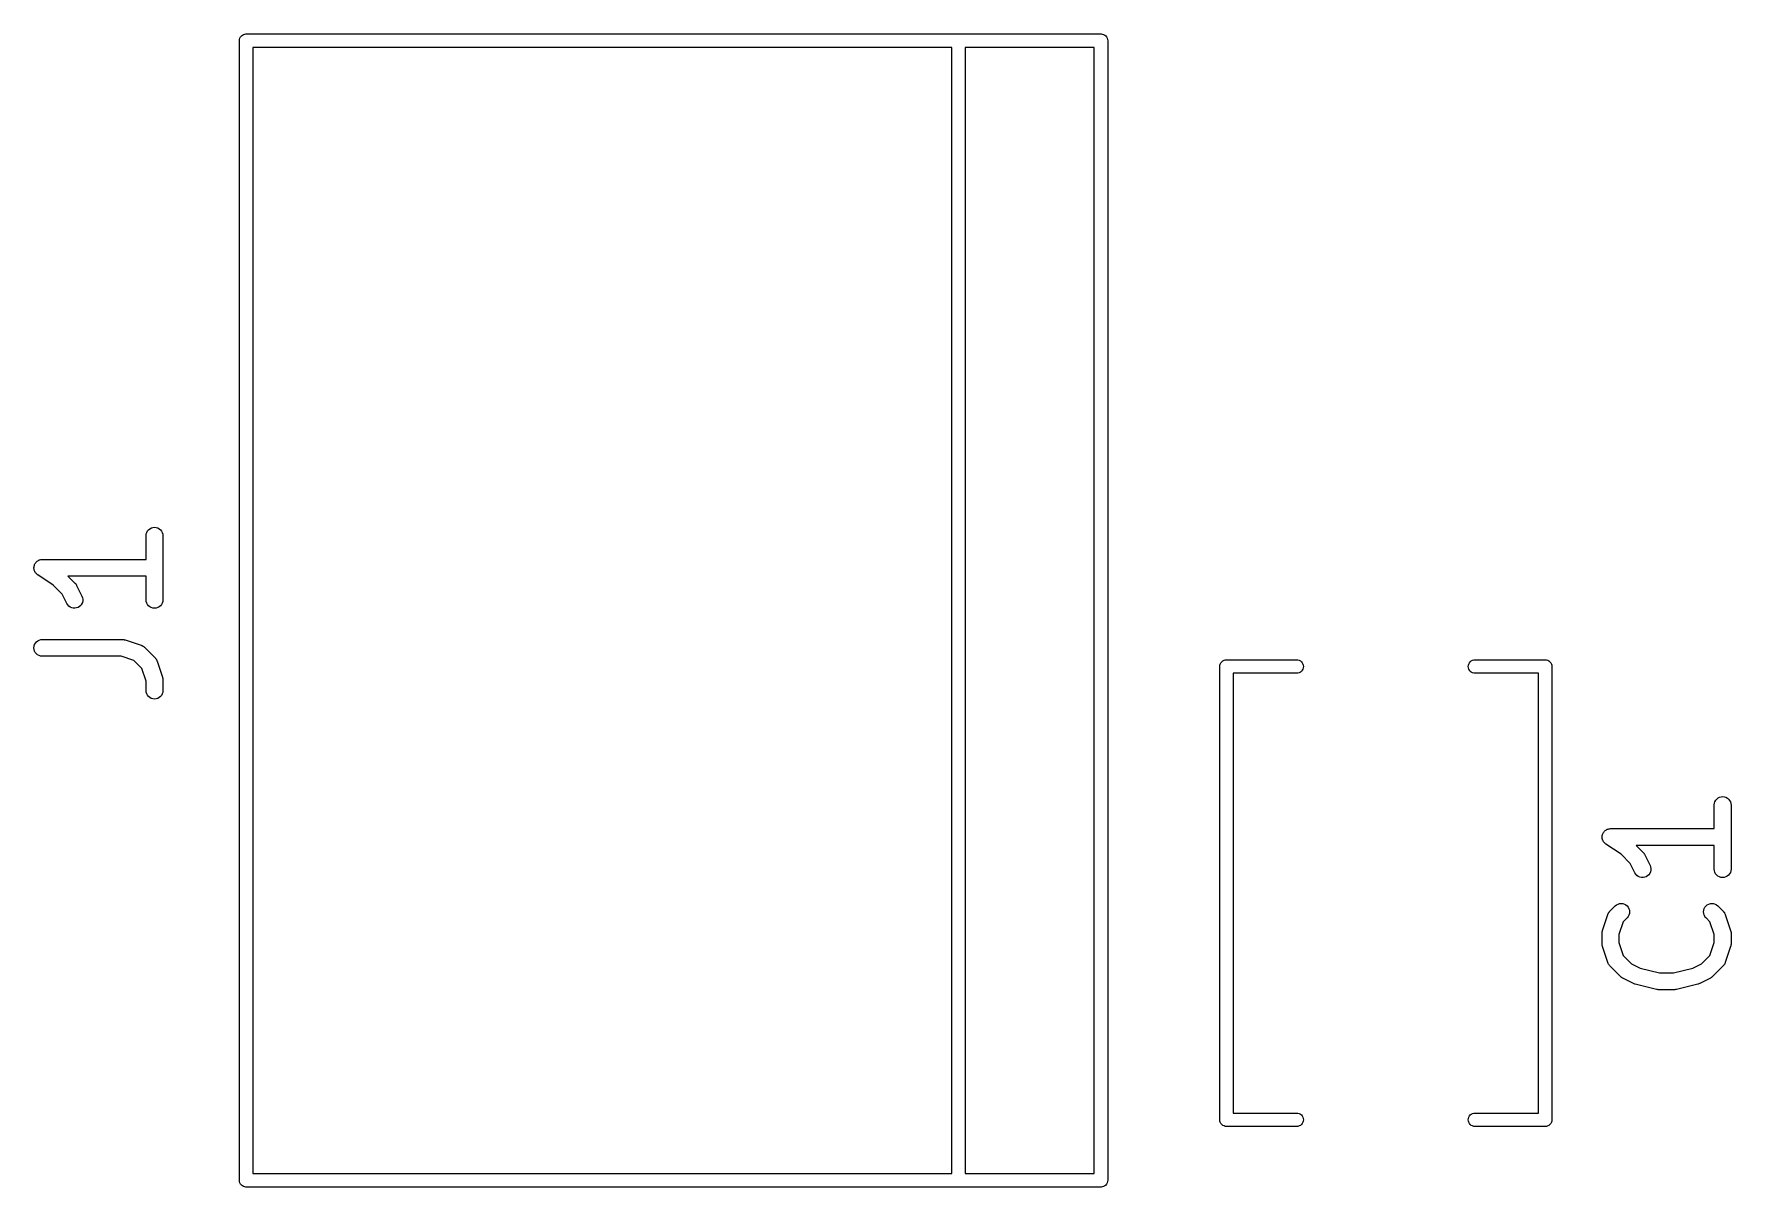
# Model space of a CAD drawing. Extents: x 1.73 to 2.96, y -2.6 to -1.22.
# Drawn here: x 1.725 to 2.321, y -2.402 to -1.998 of the extents above; entities that cross this region are included whole.
import ezdxf

# ---------------------------------------------------------------- set-up
doc = ezdxf.new("R2010")
doc.units = 0
doc.header["$MEASUREMENT"] = 0
doc.layers.add('BLACK', color=7, linetype='CONTINUOUS')

msp = doc.modelspace()

# ---------------------------------------------------------------- linework, layer by layer
at = {"layer": 'BLACK', "linetype": 'CONTINUOUS'}
for p, q in [((1.79763, -2), (1.79767, -1.99954)), ((1.79764, -2.00012), (1.79763, -2)), ((1.79764, -2.39988), (1.79764, -2.00012)), ((1.79767, -1.99954), (1.79781, -1.99909)), ((1.79781, -1.99909), (1.79803, -1.99868)), ((1.79803, -1.99868), (1.79832, -1.99832)), ((1.79832, -1.99832), (1.79868, -1.99803)), ((1.79868, -1.99803), (1.79909, -1.99781)), ((1.79909, -1.99781), (1.79954, -1.99767)), ((1.79954, -1.99767), (1.79988, -1.99764)), ((1.79988, -1.99764), (1.8, -1.99763)), ((1.8, -1.99763), (1.80012, -1.99764)), ((1.80012, -1.99764), (2.04988, -1.99764)), ((2.04988, -1.99764), (2.05, -1.99763)), ((2.05, -1.99763), (2.05012, -1.99764)), ((2.05012, -1.99764), (2.09988, -1.99764)), ((2.09988, -1.99764), (2.1, -1.99763)), ((2.1, -1.99763), (2.10012, -1.99764)), ((2.10012, -1.99764), (2.10046, -1.99767)), ((2.10046, -1.99767), (2.10091, -1.99781)), ((2.10091, -1.99781), (2.10132, -1.99803)), ((2.10132, -1.99803), (2.10168, -1.99832)), ((2.10168, -1.99832), (2.10197, -1.99868)), ((2.10197, -1.99868), (2.10219, -1.99909)), ((2.10219, -1.99909), (2.10233, -1.99954)), ((2.10233, -1.99954), (2.10237, -2)), ((2.10237, -2), (2.10236, -2.00012)), ((2.10236, -2.00012), (2.10236, -2.39988)), ((1.80236, -2.00236), (1.80236, -2.39764)), ((2.04764, -2.00236), (1.80236, -2.00236)), ((2.04764, -2.39764), (2.04764, -2.00236)), ((2.05236, -2.00236), (2.05236, -2.39764)), ((2.09764, -2.00236), (2.05236, -2.00236)), ((2.09764, -2.39764), (2.09764, -2.00236)), ((1.76486, -2.17371), (1.76492, -2.17314)), ((1.76486, -2.17375), (1.76486, -2.17371)), ((1.76486, -2.18205), (1.76486, -2.17375)), ((1.76492, -2.17314), (1.7651, -2.17259)), ((1.7651, -2.17259), (1.76537, -2.17209)), ((1.76537, -2.17209), (1.76574, -2.17164)), ((1.76574, -2.17164), (1.76619, -2.17128)), ((1.76619, -2.17128), (1.7667, -2.17102)), ((1.7667, -2.17102), (1.76726, -2.17085)), ((1.76726, -2.17085), (1.76783, -2.1708)), ((1.76783, -2.1708), (1.7684, -2.17086)), ((1.7684, -2.17086), (1.76895, -2.17103)), ((1.76895, -2.17103), (1.76946, -2.17131)), ((1.76946, -2.17131), (1.76991, -2.17167)), ((1.76991, -2.17167), (1.77027, -2.17212)), ((1.77027, -2.17212), (1.77054, -2.17263)), ((1.77054, -2.17263), (1.77071, -2.17318)), ((1.77071, -2.17318), (1.77076, -2.17375)), ((1.77076, -2.17375), (1.77076, -2.19625)), ((1.72549, -2.18498), (1.72552, -2.1847)), ((1.72551, -2.18528), (1.72549, -2.18498)), ((1.72549, -2.18498), (1.72549, -2.18498)), ((1.72549, -2.18498), (1.72549, -2.18498)), ((1.72554, -2.18555), (1.72551, -2.18528)), ((1.72552, -2.1847), (1.72555, -2.18441)), ((1.72554, -2.18556), (1.72554, -2.18555)), ((1.72554, -2.18555), (1.72554, -2.18555)), ((1.72562, -2.18584), (1.72554, -2.18556)), ((1.72555, -2.1844), (1.72564, -2.18412)), ((1.72555, -2.18441), (1.72555, -2.1844)), ((1.72555, -2.18441), (1.72555, -2.18441)), ((1.7257, -2.1861), (1.72562, -2.18584)), ((1.72564, -2.18412), (1.72572, -2.18386)), ((1.7257, -2.18611), (1.7257, -2.1861)), ((1.72572, -2.18385), (1.72586, -2.1836)), ((1.72572, -2.18386), (1.72572, -2.18385)), ((1.72572, -2.18386), (1.72572, -2.18386)), ((1.72586, -2.1836), (1.72599, -2.18335)), ((1.72599, -2.18335), (1.72618, -2.18313)), ((1.72599, -2.18335), (1.72599, -2.18335)), ((1.72599, -2.18335), (1.72599, -2.18335)), ((1.72618, -2.18313), (1.72636, -2.18291)), ((1.72636, -2.1829), (1.72659, -2.18272)), ((1.72636, -2.18291), (1.72636, -2.1829)), ((1.72636, -2.18291), (1.72636, -2.18291)), ((1.72659, -2.18272), (1.72681, -2.18254)), ((1.72681, -2.18254), (1.72707, -2.1824)), ((1.72681, -2.18254), (1.72681, -2.18254)), ((1.72681, -2.18254), (1.72681, -2.18254)), ((1.72707, -2.1824), (1.72731, -2.18227)), ((1.72731, -2.18227), (1.72732, -2.18227)), ((1.72732, -2.18227), (1.72759, -2.18219)), ((1.72732, -2.18227), (1.72732, -2.18227)), ((1.72759, -2.18219), (1.72787, -2.18211)), ((1.72787, -2.1821), (1.72816, -2.18208)), ((1.72787, -2.18211), (1.72787, -2.1821)), ((1.72787, -2.18211), (1.72787, -2.18211)), ((1.72816, -2.18208), (1.72844, -2.18205)), ((1.72844, -2.18205), (1.76486, -2.18205)), ((1.72583, -2.18635), (1.7257, -2.18611)), ((1.7257, -2.18611), (1.7257, -2.18611)), ((1.72597, -2.18661), (1.72583, -2.18635)), ((1.72597, -2.18662), (1.72597, -2.18661)), ((1.72615, -2.18684), (1.72597, -2.18662)), ((1.72597, -2.18662), (1.72597, -2.18662)), ((1.72633, -2.18706), (1.72615, -2.18684)), ((1.72633, -2.18707), (1.72633, -2.18706)), ((1.72655, -2.18725), (1.72633, -2.18707)), ((1.72633, -2.18707), (1.72633, -2.18707)), ((1.72677, -2.18744), (1.72655, -2.18725)), ((1.7268, -2.18746), (1.72677, -2.18744)), ((1.72677, -2.18744), (1.72677, -2.18744)), ((1.72677, -2.18744), (1.72677, -2.18744)), ((1.72677, -2.18744), (1.72677, -2.18744)), ((1.73218, -2.19105), (1.7268, -2.18746)), ((1.73539, -2.19425), (1.73218, -2.19105)), ((1.76486, -2.18795), (1.73744, -2.18795)), ((1.73744, -2.18795), (1.7399, -2.19041)), ((1.7399, -2.19041), (1.73993, -2.19044)), ((1.73993, -2.19044), (1.74003, -2.19057)), ((1.74003, -2.19057), (1.74015, -2.19069)), ((1.74015, -2.19069), (1.74021, -2.1908)), ((1.74021, -2.1908), (1.74029, -2.19089)), ((1.74029, -2.19089), (1.74037, -2.19104)), ((1.74037, -2.19104), (1.74046, -2.19118)), ((1.74046, -2.19118), (1.74233, -2.19493)), ((1.76486, -2.19625), (1.76486, -2.18795)), ((1.73705, -2.19757), (1.73539, -2.19425)), ((1.73735, -2.19806), (1.73705, -2.19757)), ((1.74224, -2.19774), (1.7419, -2.1982)), ((1.74248, -2.19721), (1.74224, -2.19774)), ((1.74233, -2.19493), (1.74235, -2.19497)), ((1.74235, -2.19497), (1.74255, -2.19551)), ((1.74261, -2.19665), (1.74248, -2.19721)), ((1.74255, -2.19551), (1.74264, -2.19608)), ((1.74264, -2.19608), (1.74261, -2.19665)), ((1.76491, -2.19682), (1.76486, -2.19625)), ((1.76508, -2.19738), (1.76491, -2.19682)), ((1.76535, -2.19788), (1.76508, -2.19738)), ((1.76572, -2.19833), (1.76535, -2.19788)), ((1.77025, -2.19792), (1.76988, -2.19836)), ((1.77052, -2.19741), (1.77025, -2.19792)), ((1.7707, -2.19686), (1.77052, -2.19741)), ((1.77076, -2.19629), (1.7707, -2.19686)), ((1.77076, -2.19625), (1.77076, -2.19629)), ((1.73775, -2.19848), (1.73735, -2.19806)), ((1.73822, -2.19881), (1.73775, -2.19848)), ((1.73875, -2.19905), (1.73822, -2.19881)), ((1.73931, -2.19918), (1.73875, -2.19905)), ((1.73988, -2.1992), (1.73931, -2.19918)), ((1.74045, -2.1991), (1.73988, -2.1992)), ((1.74099, -2.1989), (1.74045, -2.1991)), ((1.74148, -2.1986), (1.74099, -2.1989)), ((1.7419, -2.1982), (1.74148, -2.1986)), ((1.76616, -2.1987), (1.76572, -2.19833)), ((1.76667, -2.19897), (1.76616, -2.1987)), ((1.76722, -2.19914), (1.76667, -2.19897)), ((1.76779, -2.1992), (1.76722, -2.19914)), ((1.76836, -2.19915), (1.76779, -2.1992)), ((1.76892, -2.19899), (1.76836, -2.19915)), ((1.76943, -2.19872), (1.76892, -2.19899)), ((1.76988, -2.19836), (1.76943, -2.19872)), ((1.72549, -2.2131), (1.72555, -2.21253)), ((1.72554, -2.21368), (1.72549, -2.2131)), ((1.7257, -2.21423), (1.72554, -2.21368)), ((1.72555, -2.21253), (1.72572, -2.21198)), ((1.72597, -2.21474), (1.7257, -2.21423)), ((1.72572, -2.21198), (1.72599, -2.21147)), ((1.72633, -2.21519), (1.72597, -2.21474)), ((1.72599, -2.21147), (1.72636, -2.21103)), ((1.72677, -2.21556), (1.72633, -2.21519)), ((1.72636, -2.21103), (1.72681, -2.21066)), ((1.72728, -2.21584), (1.72677, -2.21556)), ((1.72681, -2.21066), (1.72731, -2.21039)), ((1.72783, -2.21601), (1.72728, -2.21584)), ((1.72731, -2.21039), (1.72787, -2.21023)), ((1.72787, -2.21023), (1.72844, -2.21017)), ((1.72844, -2.21017), (1.75656, -2.21017)), ((1.75656, -2.21017), (1.7566, -2.21017)), ((1.7566, -2.21017), (1.75677, -2.21019)), ((1.75677, -2.21019), (1.75693, -2.21019)), ((1.75693, -2.21019), (1.75705, -2.21022)), ((1.75705, -2.21022), (1.75718, -2.21024)), ((1.75718, -2.21024), (1.75733, -2.21029)), ((1.75733, -2.21029), (1.7575, -2.21032)), ((1.7575, -2.21032), (1.76312, -2.2122)), ((1.76312, -2.2122), (1.76316, -2.21221)), ((1.76316, -2.21221), (1.76324, -2.21225)), ((1.76324, -2.21225), (1.76332, -2.21227)), ((1.76332, -2.21227), (1.7635, -2.21237)), ((1.7635, -2.21237), (1.76368, -2.21245)), ((1.76368, -2.21245), (1.76375, -2.2125)), ((1.76375, -2.2125), (1.76383, -2.21254)), ((1.76383, -2.21254), (1.76398, -2.21267)), ((1.76398, -2.21267), (1.76415, -2.21279)), ((1.76415, -2.21279), (1.76421, -2.21285)), ((1.76421, -2.21285), (1.76427, -2.21291)), ((1.76427, -2.21291), (1.76802, -2.21666)), ((1.7284, -2.21608), (1.72783, -2.21601)), ((1.72844, -2.21608), (1.7284, -2.21608)), ((1.75608, -2.21608), (1.72844, -2.21608)), ((1.76059, -2.21758), (1.75608, -2.21608)), ((1.76335, -2.22034), (1.76059, -2.21758)), ((1.76486, -2.22485), (1.76335, -2.22034)), ((1.76802, -2.21666), (1.76805, -2.21669)), ((1.76805, -2.21669), (1.76811, -2.21676)), ((1.76811, -2.21676), (1.76817, -2.21682)), ((1.76817, -2.21682), (1.76829, -2.21698)), ((1.76829, -2.21698), (1.76841, -2.21714)), ((1.76841, -2.21714), (1.76845, -2.21722)), ((1.76845, -2.21722), (1.7685, -2.21729)), ((1.7685, -2.21729), (1.76858, -2.21747)), ((1.76858, -2.21747), (1.76868, -2.21765)), ((1.76868, -2.21765), (1.7687, -2.21773)), ((1.7687, -2.21773), (1.76874, -2.21781)), ((1.76874, -2.21781), (1.77061, -2.22344)), ((2.14172, -2.21969), (2.14177, -2.21922)), ((2.14173, -2.2198), (2.14172, -2.21969)), ((2.14173, -2.37862), (2.14173, -2.2198)), ((2.14177, -2.21922), (2.1419, -2.21878)), ((2.1419, -2.21878), (2.14212, -2.21837)), ((2.14212, -2.21837), (2.14242, -2.21801)), ((2.14242, -2.21801), (2.14278, -2.21771)), ((2.14278, -2.21771), (2.14319, -2.21749)), ((2.14319, -2.21749), (2.14363, -2.21736)), ((2.14363, -2.21736), (2.14398, -2.21732)), ((2.14398, -2.21732), (2.14409, -2.21731)), ((2.14409, -2.21731), (2.14421, -2.21732)), ((2.14421, -2.21732), (2.16882, -2.21732)), ((2.16882, -2.21732), (2.16916, -2.21736)), ((2.16916, -2.21736), (2.16961, -2.21749)), ((2.16961, -2.21749), (2.17002, -2.21771)), ((2.17002, -2.22166), (2.16961, -2.22188)), ((2.17002, -2.21771), (2.17038, -2.21801)), ((2.17038, -2.22136), (2.17002, -2.22166)), ((2.17038, -2.21801), (2.17067, -2.21837)), ((2.17067, -2.221), (2.17038, -2.22136)), ((2.17067, -2.21837), (2.17089, -2.21878)), ((2.17089, -2.22059), (2.17067, -2.221)), ((2.17089, -2.21878), (2.17103, -2.21922)), ((2.17103, -2.22015), (2.17089, -2.22059)), ((2.17103, -2.21922), (2.17107, -2.21969)), ((2.17107, -2.21969), (2.17103, -2.22015)), ((2.22893, -2.21969), (2.22897, -2.21922)), ((2.22897, -2.22015), (2.22893, -2.21969)), ((2.22897, -2.21922), (2.22911, -2.21878)), ((2.22911, -2.22059), (2.22897, -2.22015)), ((2.22911, -2.21878), (2.22933, -2.21837)), ((2.22933, -2.221), (2.22911, -2.22059)), ((2.22933, -2.21837), (2.22962, -2.21801)), ((2.22962, -2.22136), (2.22933, -2.221)), ((2.22962, -2.21801), (2.22998, -2.21771)), ((2.22998, -2.22166), (2.22962, -2.22136)), ((2.22998, -2.21771), (2.23039, -2.21749)), ((2.23039, -2.22188), (2.22998, -2.22166)), ((2.23039, -2.21749), (2.23084, -2.21736)), ((2.23084, -2.21736), (2.23118, -2.21732)), ((2.23118, -2.21732), (2.25579, -2.21732)), ((2.25579, -2.21732), (2.25591, -2.21731)), ((2.25591, -2.21731), (2.25602, -2.21732)), ((2.25602, -2.21732), (2.25602, -2.21732)), ((2.25602, -2.21732), (2.25637, -2.21736)), ((2.25637, -2.21736), (2.25681, -2.21749)), ((2.25681, -2.21749), (2.25722, -2.21771)), ((2.25722, -2.21771), (2.25758, -2.21801)), ((2.25758, -2.21801), (2.25788, -2.21837)), ((2.25788, -2.21837), (2.2581, -2.21878)), ((2.2581, -2.21878), (2.25823, -2.21922)), ((2.25823, -2.21922), (2.25828, -2.21969)), ((2.25828, -2.21969), (2.25827, -2.2198)), ((2.25827, -2.2198), (2.25827, -2.37862)), ((1.76486, -2.22812), (1.76486, -2.22485)), ((1.77061, -2.22344), (1.77062, -2.22348)), ((1.77062, -2.22348), (1.77066, -2.22364)), ((1.77066, -2.22364), (1.77071, -2.2238)), ((1.77071, -2.2238), (1.77072, -2.22392)), ((1.77072, -2.22392), (1.77074, -2.22404)), ((1.77074, -2.22404), (1.77075, -2.22421)), ((1.77075, -2.22421), (1.77076, -2.22437)), ((1.77076, -2.22437), (1.77076, -2.22812)), ((2.16882, -2.22205), (2.14646, -2.22205)), ((2.14646, -2.22205), (2.14646, -2.37638)), ((2.16916, -2.22201), (2.16882, -2.22205)), ((2.16961, -2.22188), (2.16916, -2.22201)), ((2.23084, -2.22201), (2.23039, -2.22188)), ((2.23118, -2.22205), (2.23084, -2.22201)), ((2.25354, -2.22205), (2.23118, -2.22205)), ((2.25354, -2.37638), (2.25354, -2.22205)), ((1.76491, -2.2287), (1.76486, -2.22812)), ((1.76508, -2.22925), (1.76491, -2.2287)), ((1.76535, -2.22976), (1.76508, -2.22925)), ((1.76572, -2.2302), (1.76535, -2.22976)), ((1.76616, -2.23057), (1.76572, -2.2302)), ((1.76667, -2.23084), (1.76616, -2.23057)), ((1.76722, -2.23101), (1.76667, -2.23084)), ((1.76779, -2.23107), (1.76722, -2.23101)), ((1.76836, -2.23102), (1.76779, -2.23107)), ((1.76892, -2.23086), (1.76836, -2.23102)), ((1.76943, -2.23059), (1.76892, -2.23086)), ((1.76988, -2.23023), (1.76943, -2.23059)), ((1.77025, -2.22979), (1.76988, -2.23023)), ((1.77052, -2.22928), (1.77025, -2.22979)), ((1.7707, -2.22874), (1.77052, -2.22928)), ((1.77076, -2.22816), (1.7707, -2.22874)), ((1.77076, -2.22812), (1.77076, -2.22816)), ((2.31525, -2.26824), (2.31532, -2.26767)), ((2.31525, -2.26828), (2.31525, -2.26824)), ((2.31525, -2.27657), (2.31525, -2.26828)), ((2.31532, -2.26767), (2.31549, -2.26712)), ((2.31549, -2.26712), (2.31577, -2.26661)), ((2.31577, -2.26661), (2.31614, -2.26617)), ((2.31614, -2.26617), (2.31659, -2.26581)), ((2.31659, -2.26581), (2.3171, -2.26554)), ((2.3171, -2.26554), (2.31765, -2.26538)), ((2.31765, -2.26538), (2.31822, -2.26533)), ((2.31822, -2.26533), (2.3188, -2.26539)), ((2.3188, -2.26539), (2.31935, -2.26556)), ((2.31935, -2.26556), (2.31986, -2.26583)), ((2.31986, -2.26583), (2.3203, -2.2662)), ((2.3203, -2.2662), (2.32066, -2.26664)), ((2.32066, -2.26664), (2.32093, -2.26715)), ((2.32093, -2.26715), (2.3211, -2.26771)), ((2.3211, -2.26771), (2.32116, -2.26828)), ((2.32116, -2.26828), (2.32116, -2.29078)), ((2.27588, -2.2795), (2.27591, -2.27922)), ((2.27588, -2.27951), (2.27588, -2.2795)), ((2.27588, -2.2795), (2.27588, -2.2795)), ((2.27591, -2.2798), (2.27588, -2.27951)), ((2.27591, -2.27922), (2.27594, -2.27893)), ((2.27593, -2.28008), (2.27591, -2.2798)), ((2.27602, -2.28036), (2.27593, -2.28008)), ((2.27593, -2.28008), (2.27593, -2.28008)), ((2.27593, -2.28008), (2.27593, -2.28008)), ((2.27594, -2.27893), (2.27603, -2.27865)), ((2.27594, -2.27893), (2.27594, -2.27893)), ((2.27594, -2.27893), (2.27594, -2.27893)), ((2.27609, -2.28063), (2.27602, -2.28036)), ((2.27603, -2.27865), (2.27611, -2.27838)), ((2.2761, -2.28063), (2.27609, -2.28063)), ((2.27622, -2.28088), (2.2761, -2.28063)), ((2.2761, -2.28063), (2.2761, -2.28063)), ((2.27611, -2.27838), (2.27625, -2.27812)), ((2.27611, -2.27838), (2.27611, -2.27838)), ((2.27611, -2.27838), (2.27611, -2.27838)), ((2.27636, -2.28114), (2.27622, -2.28088)), ((2.27625, -2.27812), (2.27639, -2.27788)), ((2.27654, -2.28137), (2.27636, -2.28114)), ((2.27636, -2.28114), (2.27636, -2.28114)), ((2.27636, -2.28114), (2.27636, -2.28114)), ((2.27639, -2.27787), (2.27657, -2.27765)), ((2.27639, -2.27788), (2.27639, -2.27787)), ((2.27639, -2.27787), (2.27639, -2.27787)), ((2.27672, -2.28159), (2.27654, -2.28137)), ((2.27657, -2.27765), (2.27675, -2.27743)), ((2.27675, -2.27743), (2.27676, -2.27743)), ((2.27676, -2.27743), (2.27698, -2.27724)), ((2.27676, -2.27743), (2.27676, -2.27743)), ((2.27698, -2.27724), (2.2772, -2.27707)), ((2.2772, -2.27707), (2.27746, -2.27693)), ((2.2772, -2.27707), (2.2772, -2.27707)), ((2.2772, -2.27707), (2.2772, -2.27707)), ((2.27746, -2.27693), (2.27771, -2.2768)), ((2.27771, -2.2768), (2.27798, -2.27672)), ((2.27771, -2.2768), (2.27771, -2.2768)), ((2.27771, -2.2768), (2.27771, -2.2768)), ((2.27798, -2.27672), (2.27826, -2.27663)), ((2.27826, -2.27663), (2.27855, -2.2766)), ((2.27826, -2.27663), (2.27826, -2.27663)), ((2.27826, -2.27663), (2.27826, -2.27663)), ((2.27855, -2.2766), (2.27883, -2.27657)), ((2.27883, -2.27657), (2.31525, -2.27657)), ((2.27695, -2.28178), (2.27672, -2.28159)), ((2.27672, -2.28159), (2.27672, -2.28159)), ((2.27672, -2.28159), (2.27672, -2.28159)), ((2.27716, -2.28196), (2.27695, -2.28178)), ((2.27717, -2.28196), (2.27716, -2.28196)), ((2.2772, -2.28198), (2.27717, -2.28196)), ((2.27717, -2.28196), (2.27717, -2.28196)), ((2.27717, -2.28196), (2.27717, -2.28196)), ((2.28258, -2.28557), (2.2772, -2.28198)), ((2.28578, -2.28878), (2.28258, -2.28557)), ((2.31525, -2.28248), (2.28784, -2.28248)), ((2.28784, -2.28248), (2.2903, -2.28494)), ((2.2903, -2.28494), (2.29032, -2.28497)), ((2.29032, -2.28497), (2.29043, -2.2851)), ((2.29043, -2.2851), (2.29054, -2.28522)), ((2.29054, -2.28522), (2.29061, -2.28532)), ((2.29061, -2.28532), (2.29068, -2.28542)), ((2.29068, -2.28542), (2.29076, -2.28557)), ((2.29076, -2.28557), (2.29085, -2.28571)), ((2.29085, -2.28571), (2.29272, -2.28946)), ((2.31525, -2.29078), (2.31525, -2.28248)), ((2.28744, -2.2921), (2.28578, -2.28878)), ((2.28775, -2.29258), (2.28744, -2.2921)), ((2.28814, -2.293), (2.28775, -2.29258)), ((2.28861, -2.29334), (2.28814, -2.293)), ((2.29187, -2.29312), (2.29138, -2.29343)), ((2.2923, -2.29273), (2.29187, -2.29312)), ((2.29263, -2.29226), (2.2923, -2.29273)), ((2.29287, -2.29174), (2.29263, -2.29226)), ((2.29272, -2.28946), (2.29274, -2.28949)), ((2.29274, -2.28949), (2.29294, -2.29003)), ((2.29301, -2.29118), (2.29287, -2.29174)), ((2.29294, -2.29003), (2.29303, -2.2906)), ((2.29303, -2.2906), (2.29301, -2.29118)), ((2.31531, -2.29135), (2.31525, -2.29078)), ((2.31547, -2.2919), (2.31531, -2.29135)), ((2.31574, -2.29241), (2.31547, -2.2919)), ((2.31611, -2.29286), (2.31574, -2.29241)), ((2.31655, -2.29322), (2.31611, -2.29286)), ((2.31706, -2.2935), (2.31655, -2.29322)), ((2.31982, -2.29325), (2.31931, -2.29351)), ((2.32027, -2.29289), (2.31982, -2.29325)), ((2.32064, -2.29244), (2.32027, -2.29289)), ((2.32092, -2.29194), (2.32064, -2.29244)), ((2.32109, -2.29139), (2.32092, -2.29194)), ((2.32116, -2.29082), (2.32109, -2.29139)), ((2.32116, -2.29078), (2.32116, -2.29082)), ((2.28914, -2.29357), (2.28861, -2.29334)), ((2.2897, -2.2937), (2.28914, -2.29357)), ((2.29028, -2.29372), (2.2897, -2.2937)), ((2.29084, -2.29363), (2.29028, -2.29372)), ((2.29138, -2.29343), (2.29084, -2.29363)), ((2.31761, -2.29367), (2.31706, -2.2935)), ((2.31818, -2.29373), (2.31761, -2.29367)), ((2.31876, -2.29368), (2.31818, -2.29373)), ((2.31931, -2.29351), (2.31876, -2.29368)), ((2.27862, -2.30556), (2.2805, -2.30369)), ((2.2805, -2.30369), (2.28052, -2.30366)), ((2.28052, -2.30366), (2.28098, -2.3033)), ((2.28098, -2.3033), (2.28149, -2.30303)), ((2.28149, -2.30303), (2.28204, -2.30287)), ((2.28204, -2.30287), (2.28261, -2.30282)), ((2.28261, -2.30282), (2.28319, -2.30288)), ((2.28319, -2.30288), (2.28374, -2.30306)), ((2.28374, -2.30306), (2.28424, -2.30333)), ((2.28424, -2.30333), (2.28469, -2.3037)), ((2.28469, -2.3037), (2.28505, -2.30415)), ((2.28505, -2.30415), (2.28532, -2.30466)), ((2.28532, -2.30466), (2.28548, -2.30521)), ((2.28548, -2.30521), (2.28554, -2.30578)), ((2.3115, -2.30574), (2.31156, -2.30517)), ((2.31156, -2.30517), (2.31174, -2.30462)), ((2.31174, -2.30462), (2.31201, -2.30411)), ((2.31201, -2.30411), (2.31238, -2.30367)), ((2.31238, -2.30367), (2.31283, -2.30331)), ((2.31283, -2.30331), (2.31334, -2.30304)), ((2.31334, -2.30304), (2.31389, -2.30288)), ((2.31389, -2.30288), (2.31446, -2.30282)), ((2.31446, -2.30282), (2.31504, -2.30288)), ((2.31504, -2.30288), (2.31559, -2.30305)), ((2.31559, -2.30305), (2.3161, -2.30332)), ((2.3161, -2.30332), (2.31654, -2.30369)), ((2.31654, -2.30369), (2.31842, -2.30556)), ((2.27603, -2.31234), (2.27791, -2.30672)), ((2.27791, -2.30672), (2.27792, -2.30668)), ((2.27792, -2.30668), (2.27796, -2.3066)), ((2.27796, -2.3066), (2.27798, -2.30651)), ((2.27798, -2.30651), (2.27808, -2.30634)), ((2.27808, -2.30634), (2.27816, -2.30615)), ((2.27816, -2.30615), (2.27821, -2.30608)), ((2.27821, -2.30608), (2.27825, -2.30601)), ((2.27825, -2.30601), (2.27838, -2.30585)), ((2.27838, -2.30585), (2.2785, -2.30569)), ((2.2785, -2.30569), (2.27857, -2.30563)), ((2.27857, -2.30563), (2.27862, -2.30556)), ((2.28329, -2.30924), (2.28179, -2.31375)), ((2.28467, -2.30786), (2.28329, -2.30924)), ((2.28504, -2.30742), (2.28467, -2.30786)), ((2.28531, -2.30691), (2.28504, -2.30742)), ((2.28548, -2.30636), (2.28531, -2.30691)), ((2.28554, -2.30578), (2.28548, -2.30636)), ((2.31155, -2.30632), (2.3115, -2.30574)), ((2.31171, -2.30687), (2.31155, -2.30632)), ((2.31198, -2.30738), (2.31171, -2.30687)), ((2.31234, -2.30783), (2.31198, -2.30738)), ((2.31237, -2.30786), (2.31234, -2.30783)), ((2.31375, -2.30924), (2.31237, -2.30786)), ((2.31525, -2.31375), (2.31375, -2.30924)), ((2.31842, -2.30556), (2.31845, -2.30559)), ((2.31845, -2.30559), (2.3185, -2.30566)), ((2.3185, -2.30566), (2.31856, -2.30572)), ((2.31856, -2.30572), (2.31868, -2.30588)), ((2.31868, -2.30588), (2.31881, -2.30604)), ((2.31881, -2.30604), (2.31885, -2.30612)), ((2.31885, -2.30612), (2.3189, -2.30619)), ((2.3189, -2.30619), (2.31898, -2.30637)), ((2.31898, -2.30637), (2.31907, -2.30655)), ((2.31907, -2.30655), (2.31909, -2.30664)), ((2.31909, -2.30664), (2.31913, -2.30672)), ((2.31913, -2.30672), (2.32101, -2.31234)), ((2.27588, -2.31323), (2.2759, -2.31307)), ((2.27588, -2.31327), (2.27588, -2.31323)), ((2.27588, -2.31702), (2.27588, -2.31327)), ((2.2759, -2.31719), (2.27588, -2.31702)), ((2.2759, -2.3129), (2.27593, -2.31278)), ((2.2759, -2.31307), (2.2759, -2.3129)), ((2.27593, -2.31278), (2.27595, -2.31266)), ((2.27595, -2.31266), (2.276, -2.3125)), ((2.276, -2.3125), (2.27603, -2.31234)), ((2.28179, -2.31375), (2.28179, -2.31654)), ((2.28179, -2.31654), (2.28329, -2.32105)), ((2.31375, -2.32105), (2.31525, -2.31654)), ((2.31525, -2.31654), (2.31525, -2.31375)), ((2.32101, -2.31234), (2.32102, -2.31238)), ((2.32102, -2.31238), (2.32105, -2.31254)), ((2.32105, -2.31254), (2.3211, -2.3127)), ((2.3211, -2.3127), (2.32111, -2.31282)), ((2.32111, -2.31282), (2.32114, -2.31294)), ((2.32114, -2.31294), (2.32114, -2.31311)), ((2.32114, -2.31311), (2.32116, -2.31327)), ((2.32116, -2.31706), (2.32114, -2.31723)), ((2.32116, -2.31327), (2.32116, -2.31702)), ((2.32116, -2.31702), (2.32116, -2.31706)), ((2.2759, -2.31735), (2.2759, -2.31719)), ((2.27593, -2.31747), (2.2759, -2.31735)), ((2.27594, -2.3176), (2.27593, -2.31747)), ((2.27599, -2.31776), (2.27594, -2.3176)), ((2.27602, -2.31792), (2.27599, -2.31776)), ((2.27603, -2.31796), (2.27602, -2.31792)), ((2.27791, -2.32358), (2.27603, -2.31796)), ((2.28329, -2.32105), (2.28621, -2.32397)), ((2.31083, -2.32397), (2.31375, -2.32105)), ((2.32101, -2.31796), (2.31913, -2.32358)), ((2.32104, -2.31779), (2.32101, -2.31796)), ((2.32109, -2.31764), (2.32104, -2.31779)), ((2.32111, -2.31751), (2.32109, -2.31764)), ((2.32113, -2.31739), (2.32111, -2.31751)), ((2.32114, -2.31723), (2.32113, -2.31739)), ((2.27794, -2.32366), (2.27791, -2.32358)), ((2.27797, -2.32374), (2.27794, -2.32366)), ((2.27806, -2.32392), (2.27797, -2.32374)), ((2.27814, -2.32411), (2.27806, -2.32392)), ((2.27819, -2.32418), (2.27814, -2.32411)), ((2.27823, -2.32426), (2.27819, -2.32418)), ((2.27836, -2.32441), (2.27823, -2.32426)), ((2.27847, -2.32458), (2.27836, -2.32441)), ((2.27854, -2.32464), (2.27847, -2.32458)), ((2.27859, -2.32471), (2.27854, -2.32464)), ((2.27862, -2.32474), (2.27859, -2.32471)), ((2.28237, -2.32848), (2.27862, -2.32474)), ((2.2825, -2.32859), (2.28237, -2.32848)), ((2.28262, -2.32871), (2.2825, -2.32859)), ((2.28272, -2.32877), (2.28262, -2.32871)), ((2.28282, -2.32885), (2.28272, -2.32877)), ((2.28296, -2.32893), (2.28282, -2.32885)), ((2.2831, -2.32902), (2.28296, -2.32893)), ((2.28314, -2.32904), (2.2831, -2.32902)), ((2.28689, -2.33091), (2.28314, -2.32904)), ((2.28621, -2.32397), (2.28924, -2.32549)), ((2.28924, -2.32549), (2.29607, -2.32719)), ((2.29607, -2.32719), (2.30097, -2.32719)), ((2.30097, -2.32719), (2.3078, -2.32549)), ((2.3078, -2.32549), (2.31083, -2.32397)), ((2.3139, -2.32904), (2.31015, -2.33091)), ((2.31404, -2.32895), (2.3139, -2.32904)), ((2.31419, -2.32887), (2.31404, -2.32895)), ((2.31428, -2.3288), (2.31419, -2.32887)), ((2.31439, -2.32873), (2.31428, -2.3288)), ((2.31451, -2.32862), (2.31439, -2.32873)), ((2.31464, -2.32851), (2.31451, -2.32862)), ((2.31467, -2.32848), (2.31464, -2.32851)), ((2.31842, -2.32474), (2.31467, -2.32848)), ((2.31847, -2.32467), (2.31842, -2.32474)), ((2.31854, -2.32461), (2.31847, -2.32467)), ((2.31865, -2.32445), (2.31854, -2.32461)), ((2.31878, -2.32429), (2.31865, -2.32445)), ((2.31882, -2.32421), (2.31878, -2.32429)), ((2.31888, -2.32414), (2.31882, -2.32421)), ((2.31896, -2.32396), (2.31888, -2.32414)), ((2.31906, -2.32378), (2.31896, -2.32396)), ((2.31908, -2.3237), (2.31906, -2.32378)), ((2.31912, -2.32362), (2.31908, -2.3237)), ((2.31913, -2.32358), (2.31912, -2.32362)), ((2.2869, -2.33092), (2.28689, -2.33091)), ((2.28691, -2.33092), (2.2869, -2.33092)), ((2.28717, -2.33102), (2.28691, -2.33092)), ((2.28743, -2.33112), (2.28717, -2.33102)), ((2.28744, -2.33112), (2.28743, -2.33112)), ((2.28745, -2.33113), (2.28744, -2.33112)), ((2.28749, -2.33114), (2.28745, -2.33113)), ((2.29499, -2.33301), (2.28749, -2.33114)), ((2.29504, -2.33302), (2.29499, -2.33301)), ((2.29509, -2.33303), (2.29504, -2.33302)), ((2.29533, -2.33306), (2.29509, -2.33303)), ((2.29556, -2.3331), (2.29533, -2.33306)), ((2.29561, -2.33309), (2.29556, -2.3331)), ((2.29567, -2.3331), (2.29561, -2.33309)), ((2.29571, -2.3331), (2.29567, -2.3331)), ((2.30133, -2.3331), (2.29571, -2.3331)), ((2.30138, -2.33309), (2.30133, -2.3331)), ((2.30144, -2.3331), (2.30138, -2.33309)), ((2.30167, -2.33307), (2.30144, -2.3331)), ((2.3019, -2.33304), (2.30167, -2.33307)), ((2.30195, -2.33303), (2.3019, -2.33304)), ((2.30201, -2.33302), (2.30195, -2.33303)), ((2.30205, -2.33301), (2.30201, -2.33302)), ((2.30955, -2.33114), (2.30205, -2.33301)), ((2.30956, -2.33113), (2.30955, -2.33114)), ((2.30957, -2.33113), (2.30956, -2.33113)), ((2.30983, -2.33104), (2.30957, -2.33113)), ((2.31009, -2.33094), (2.30983, -2.33104)), ((2.3101, -2.33094), (2.31009, -2.33094)), ((2.31011, -2.33093), (2.3101, -2.33094)), ((2.31015, -2.33091), (2.31011, -2.33093)), ((2.14646, -2.37638), (2.16882, -2.37638)), ((2.16882, -2.37638), (2.16916, -2.37641)), ((2.16916, -2.37641), (2.16961, -2.37655)), ((2.16961, -2.37655), (2.17002, -2.37677)), ((2.22998, -2.37677), (2.23039, -2.37655)), ((2.23039, -2.37655), (2.23084, -2.37641)), ((2.23084, -2.37641), (2.23118, -2.37638)), ((2.23118, -2.37638), (2.25354, -2.37638)), ((2.14172, -2.37874), (2.14173, -2.37862)), ((2.14177, -2.3792), (2.14172, -2.37874)), ((2.1419, -2.37965), (2.14177, -2.3792)), ((2.14212, -2.38006), (2.1419, -2.37965)), ((2.14242, -2.38042), (2.14212, -2.38006)), ((2.14278, -2.38071), (2.14242, -2.38042)), ((2.14319, -2.38093), (2.14278, -2.38071)), ((2.14363, -2.38107), (2.14319, -2.38093)), ((2.14398, -2.3811), (2.14363, -2.38107)), ((2.14409, -2.38111), (2.14398, -2.3811)), ((2.14398, -2.3811), (2.14398, -2.3811)), ((2.14421, -2.3811), (2.14409, -2.38111)), ((2.16882, -2.3811), (2.14421, -2.3811)), ((2.16916, -2.38107), (2.16882, -2.3811)), ((2.16961, -2.38093), (2.16916, -2.38107)), ((2.17002, -2.38071), (2.16961, -2.38093)), ((2.17002, -2.37677), (2.17038, -2.37706)), ((2.17038, -2.38042), (2.17002, -2.38071)), ((2.17038, -2.37706), (2.17067, -2.37742)), ((2.17067, -2.38006), (2.17038, -2.38042)), ((2.17067, -2.37742), (2.17089, -2.37783)), ((2.17089, -2.37965), (2.17067, -2.38006)), ((2.17089, -2.37783), (2.17103, -2.37828)), ((2.17103, -2.3792), (2.17089, -2.37965)), ((2.17103, -2.37828), (2.17107, -2.37874)), ((2.17107, -2.37874), (2.17103, -2.3792)), ((2.22893, -2.37874), (2.22897, -2.37828)), ((2.22897, -2.3792), (2.22893, -2.37874)), ((2.22897, -2.37828), (2.22911, -2.37783)), ((2.22911, -2.37965), (2.22897, -2.3792)), ((2.22911, -2.37783), (2.22933, -2.37742)), ((2.22933, -2.38006), (2.22911, -2.37965)), ((2.22933, -2.37742), (2.22962, -2.37706)), ((2.22962, -2.38042), (2.22933, -2.38006)), ((2.22962, -2.37706), (2.22998, -2.37677)), ((2.22998, -2.38071), (2.22962, -2.38042)), ((2.23039, -2.38093), (2.22998, -2.38071)), ((2.23084, -2.38107), (2.23039, -2.38093)), ((2.23118, -2.3811), (2.23084, -2.38107)), ((2.25579, -2.3811), (2.23118, -2.3811)), ((2.25591, -2.38111), (2.25579, -2.3811)), ((2.25637, -2.38107), (2.25591, -2.38111)), ((2.25681, -2.38093), (2.25637, -2.38107)), ((2.25722, -2.38071), (2.25681, -2.38093)), ((2.25758, -2.38042), (2.25722, -2.38071)), ((2.25788, -2.38006), (2.25758, -2.38042)), ((2.2581, -2.37965), (2.25788, -2.38006)), ((2.25823, -2.3792), (2.2581, -2.37965)), ((2.25827, -2.37886), (2.25823, -2.3792)), ((2.25827, -2.37862), (2.25828, -2.37874)), ((2.25828, -2.37874), (2.25827, -2.37886)), ((1.79763, -2.4), (1.79764, -2.39988)), ((1.79767, -2.40046), (1.79763, -2.4)), ((1.79781, -2.40091), (1.79767, -2.40046)), ((1.80236, -2.39764), (2.04764, -2.39764)), ((2.05236, -2.39764), (2.09764, -2.39764)), ((2.10233, -2.40046), (2.10219, -2.40091)), ((2.10237, -2.4), (2.10233, -2.40046)), ((2.10236, -2.39988), (2.10237, -2.4)), ((1.79803, -2.40132), (1.79781, -2.40091)), ((1.79832, -2.40168), (1.79803, -2.40132)), ((1.79868, -2.40197), (1.79832, -2.40168)), ((1.79909, -2.40219), (1.79868, -2.40197)), ((1.79954, -2.40233), (1.79909, -2.40219)), ((1.79988, -2.40236), (1.79954, -2.40233)), ((1.8, -2.40237), (1.79988, -2.40236)), ((1.79988, -2.40236), (1.79988, -2.40236)), ((1.80012, -2.40236), (1.8, -2.40237)), ((2.04988, -2.40236), (1.80012, -2.40236)), ((2.05, -2.40237), (2.04988, -2.40236)), ((2.05012, -2.40236), (2.05, -2.40237)), ((2.09988, -2.40236), (2.05012, -2.40236)), ((2.1, -2.40237), (2.09988, -2.40236)), ((2.10012, -2.40236), (2.1, -2.40237)), ((2.10046, -2.40233), (2.10012, -2.40236)), ((2.10012, -2.40236), (2.10012, -2.40236)), ((2.10091, -2.40219), (2.10046, -2.40233)), ((2.10132, -2.40197), (2.10091, -2.40219)), ((2.10168, -2.40168), (2.10132, -2.40197)), ((2.10197, -2.40132), (2.10168, -2.40168)), ((2.10219, -2.40091), (2.10197, -2.40132))]:
    msp.add_line(p, q, dxfattribs=at)

doc.saveas('drawing.dxf')
